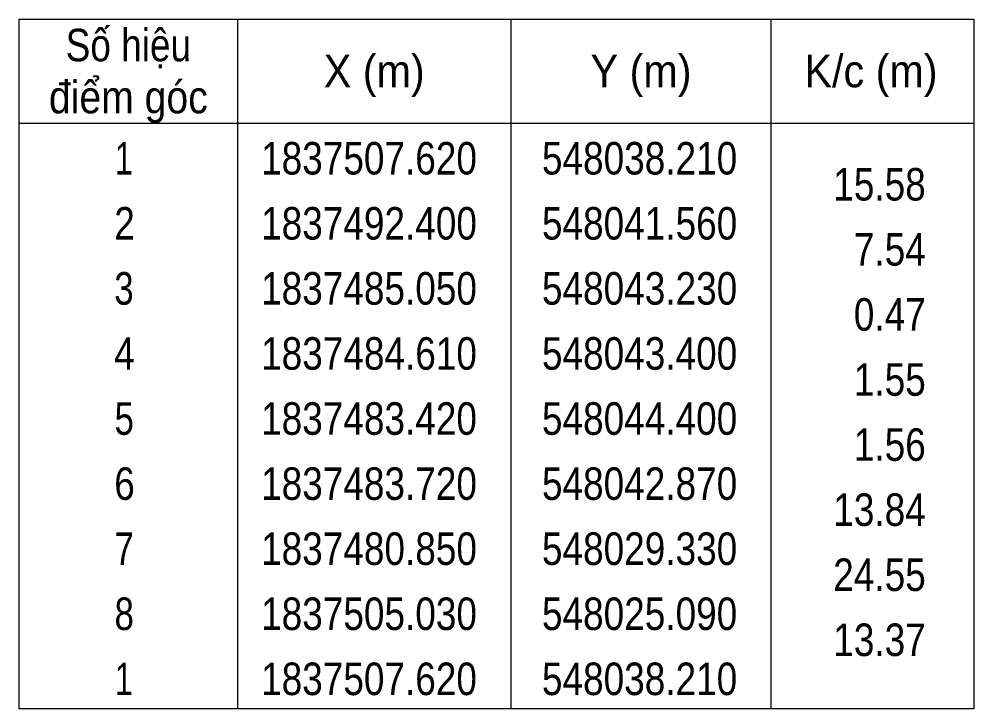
# Model space of a CAD drawing. Header units: metres. Extents: x 547731 to 548165, y 1837136 to 1837512.
# Drawn here: x 548128.51 to 548165.21, y 1837483.6 to 1837510.1 of the extents above; entities that cross this region are included whole.
import ezdxf
from ezdxf.enums import TextEntityAlignment as Align

# ---------------------------------------------------------------- set-up
doc = ezdxf.new("R2010")
doc.units = ezdxf.units.M
doc.header["$LTSCALE"] = 0.5
doc.linetypes.add('MEDIUM_DASHED', pattern=[4.5, 3, -1.5])
doc.layers.add('63', color=7, linetype='MEDIUM_DASHED', lineweight=13)

msp = doc.modelspace()

# ---------------------------------------------------------------- linework, layer by layer
at = {"layer": '63', "linetype": 'Continuous'}
for p, q in [((548136.91, 1837510.1), (548136.91, 1837483.6)), ((548147.41, 1837510.1), (548147.41, 1837483.6)), ((548157.41, 1837510.1), (548157.41, 1837483.6)), ((548128.51, 1837506.1), (548165.21, 1837506.1))]:
    msp.add_line(p, q, dxfattribs=at)
msp.add_lwpolyline([(548128.51, 1837510.1), (548165.21, 1837510.1), (548165.21, 1837483.6), (548128.51, 1837483.6)], close=True, dxfattribs=at)

# ---------------------------------------------------------------- texts
at = {"layer": '63'}
for s, width, p in [('Số hiệu', 0.85, (548132.71, 1837508.48)), ('X (m)', 0.95, (548142.16, 1837507.48)), ('Y (m)', 0.95, (548152.415, 1837507.48)), ('K/c (m)', 0.95, (548161.255, 1837507.48)), ('điểm góc', 0.9, (548132.71, 1837506.48)), (' 1', 0.75, (548132.36, 1837504.13)), ('1837507.620', 0.85, (548141.96, 1837504.13)), ('548038.210', 0.85, (548152.36, 1837504.13)), (' 2', 0.85, (548132.365, 1837501.63)), ('1837492.400', 0.85, (548141.96, 1837501.63)), ('548041.560', 0.85, (548152.36, 1837501.63)), (' 3', 0.8, (548132.355, 1837499.13)), ('1837485.050', 0.85, (548141.96, 1837499.13)), ('548043.230', 0.85, (548152.36, 1837499.13)), (' 4', 0.85, (548132.36, 1837496.63)), ('1837484.610', 0.85, (548141.96, 1837496.63)), ('548043.400', 0.85, (548152.36, 1837496.63)), (' 5', 0.8, (548132.365, 1837494.13)), ('1837483.420', 0.85, (548141.96, 1837494.13)), ('548044.400', 0.85, (548152.36, 1837494.13)), (' 6', 0.85, (548132.365, 1837491.63)), ('1837483.720', 0.85, (548141.96, 1837491.63)), ('548042.870', 0.85, (548152.36, 1837491.63)), (' 7', 0.8, (548132.365, 1837489.13)), ('1837480.850', 0.85, (548141.96, 1837489.13)), ('548029.330', 0.85, (548152.36, 1837489.13)), (' 8', 0.8, (548132.365, 1837486.63)), ('1837505.030', 0.85, (548141.96, 1837486.63)), ('548025.090', 0.85, (548152.36, 1837486.63)), (' 1', 0.75, (548132.36, 1837484.13)), ('1837507.620', 0.85, (548141.96, 1837484.13)), ('548038.210', 0.85, (548152.36, 1837484.13))]:
    msp.add_text(s, height=1.25, dxfattribs=dict(at, width=width)).set_placement(p, align=Align.CENTER)
at = {"layer": '63', "width": 0.85}
for s, p in [('15.58', (548163.36, 1837503.13)), ('7.54', (548163.36, 1837500.63)), ('0.47', (548163.36, 1837498.13)), ('1.55', (548163.36, 1837495.63)), ('1.56', (548163.36, 1837493.13)), ('13.84', (548163.36, 1837490.63)), ('24.55', (548163.36, 1837488.13)), ('13.37', (548163.36, 1837485.63))]:
    msp.add_text(s, height=1.25, dxfattribs=at).set_placement(p, align=Align.RIGHT)

doc.saveas('drawing.dxf')
